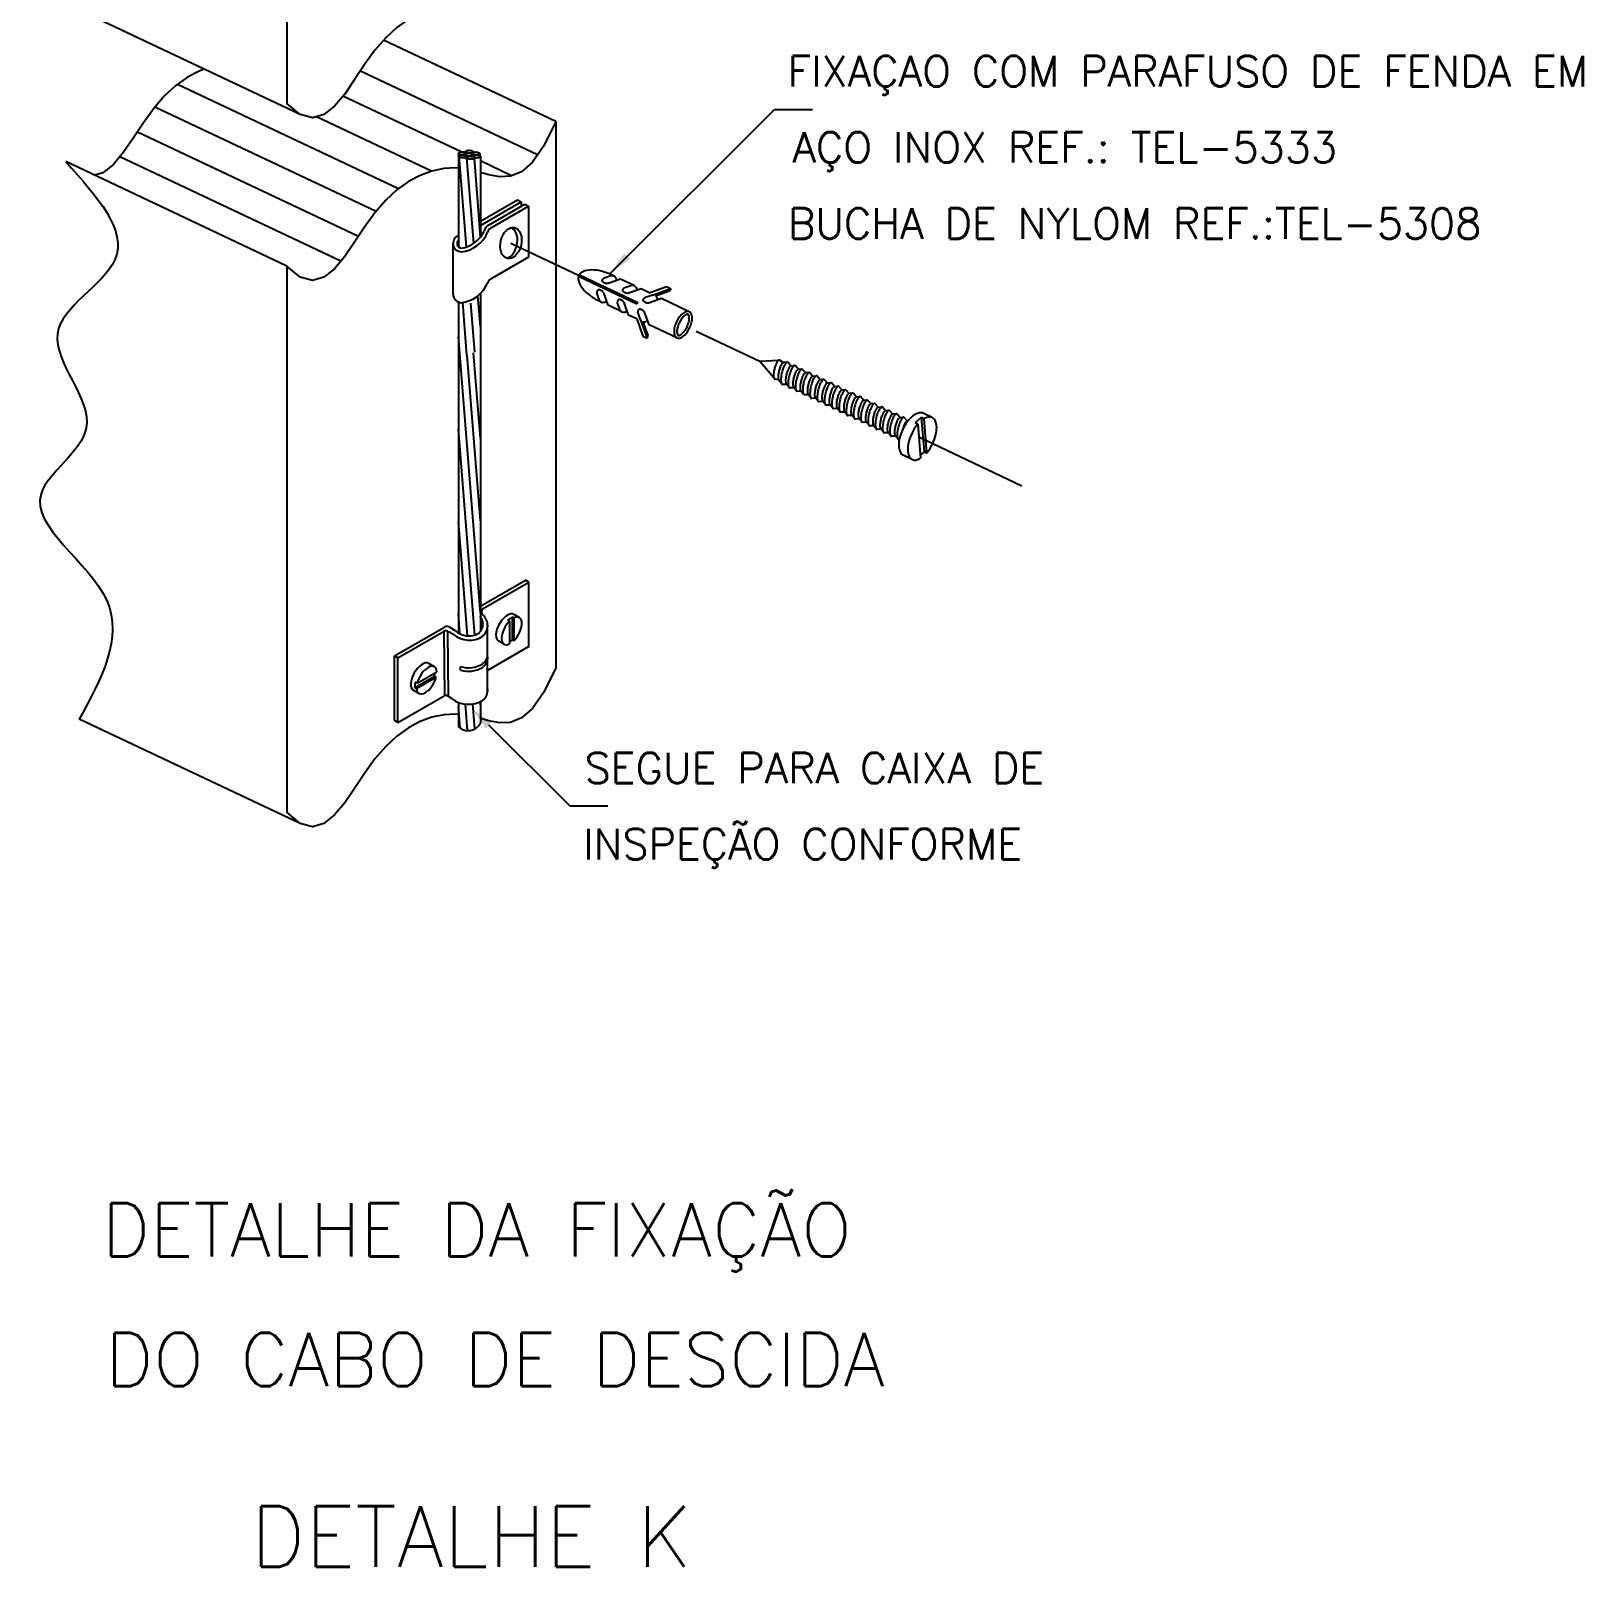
# Model space of a CAD drawing. Header units: millimetres. Extents: x 4236 to 4463, y 1839 to 1973.
# Drawn here: x 4385.27 to 4390.87, y 1865.52 to 1871.07 of the extents above; entities that cross this region are included whole.
import ezdxf
from ezdxf.enums import TextEntityAlignment as Align

# ---------------------------------------------------------------- set-up
doc = ezdxf.new("R2010")
doc.units = ezdxf.units.MM
doc.linetypes.add('DASHDOT', pattern=[1, 0.5, -0.25, 0, -0.25])
for name, color, linetype in [('C01', 1, 'Continuous'), ('C02', 42, 'Continuous'), ('C03', 7, 'Continuous'), ('C04', 5, 'Continuous'), ('C05', 4, 'Continuous')]:
    doc.layers.add(name, color=color, linetype=linetype)
doc.styles.add('100CL', font='romans.shx', dxfattribs={"height": 25})
doc.styles.add('140CL', font='romans.shx', dxfattribs={"height": 100})
doc.styles.add('80CL', font='romans.shx', dxfattribs={"height": 2})

msp = doc.modelspace()

# ---------------------------------------------------------------- linework, layer by layer
at = {"layer": 'C01'}
for p, q in [((4387.0975, 1870.6196), (4386.4575, 1870.9218)), ((4386.5952, 1870.4966), (4385.7971, 1870.8734)), ((4386.8214, 1870.6299), (4386.3946, 1870.8314)), ((4386.5143, 1870.4148), (4385.7161, 1870.7916)), ((4386.7146, 1870.5603), (4386.2989, 1870.7566)), ((4386.4509, 1870.3247), (4385.6527, 1870.7015)), ((4386.3868, 1870.2349), (4385.5887, 1870.6117)), ((4386.8406, 1870.2868), (4386.8145, 1870.6144)), ((4386.8352, 1870.6205), (4386.8352, 1870.6176)), ((4386.8379, 1870.6309), (4386.8379, 1870.6279)), ((4386.8379, 1870.6244), (4386.8379, 1870.6237)), ((4386.8379, 1870.6174), (4386.8379, 1870.6167)), ((4386.842, 1870.6129), (4386.842, 1870.6092)), ((4386.8668, 1870.2995), (4386.8422, 1870.6083)), ((4386.8607, 1870.6245), (4386.8607, 1870.6225)), ((4386.8627, 1870.6195), (4386.8627, 1870.6131)), ((4386.8917, 1870.3228), (4386.8691, 1870.6067)), ((4386.8883, 1870.6235), (4386.8883, 1870.6164)), ((4387.0035, 1870.544), (4386.8908, 1870.5972)), ((4386.8917, 1870.3797), (4387.0253, 1870.4569)), ((4386.8917, 1870.3645), (4387.0385, 1870.4492)), ((4386.9223, 1870.367), (4387.0517, 1870.4416)), ((4386.9275, 1870.3547), (4387.0649, 1870.434)), ((4387.0253, 1870.4569), (4387.0385, 1870.4492)), ((4387.0385, 1870.4492), (4387.0385, 1870.434)), ((4387.0517, 1870.4416), (4387.0649, 1870.434)), ((4386.8422, 1869.896), (4386.8271, 1870.086)), ((4386.8709, 1869.9064), (4386.8568, 1870.0837)), ((4386.8907, 1869.9996), (4386.8819, 1870.1106)), ((4386.8907, 1868.9649), (4386.8112, 1869.9618)), ((4386.8907, 1869.5969), (4386.8662, 1869.9046)), ((4386.8907, 1869.2979), (4386.843, 1869.8963)), ((4386.8705, 1868.8853), (4386.8112, 1869.6286)), ((4386.8441, 1868.8826), (4386.8112, 1869.2953)), ((4386.8169, 1868.8899), (4386.8112, 1868.9621)), ((4386.7627, 1868.6666), (4386.7597, 1868.8996)), ((4386.7752, 1868.6641), (4386.7738, 1868.8977)), ((4387.0056, 1868.9504), (4386.9902, 1868.9392)), ((4386.9961, 1868.9358), (4386.9902, 1868.9392)), ((4386.9961, 1868.9358), (4386.9961, 1868.8538)), ((4387.0115, 1868.947), (4387.0056, 1868.9504)), ((4387.0056, 1868.9504), (4387.0056, 1868.8684)), ((4387.0115, 1868.947), (4387.0115, 1868.865)), ((4387.0056, 1868.8684), (4386.9961, 1868.8616)), ((4387.0115, 1868.865), (4387.0056, 1868.8684)), ((4386.6542, 1868.6961), (4386.7256, 1868.7374)), ((4386.6601, 1868.6927), (4386.7316, 1868.7339)), ((4386.6622, 1868.7117), (4386.7336, 1868.753)), ((4386.7256, 1868.7374), (4386.7269, 1868.7491)), ((4386.7316, 1868.7339), (4386.7256, 1868.7374)), ((4386.8196, 1868.7586), (4386.8194, 1868.7715)), ((4386.6542, 1868.6961), (4386.6562, 1868.7152)), ((4386.6601, 1868.6927), (4386.6542, 1868.6961)), ((4386.6622, 1868.7117), (4386.6562, 1868.7152)), ((4386.8175, 1868.5498), (4386.8112, 1868.6288)), ((4386.8448, 1868.5403), (4386.8372, 1868.6362)), ((4386.8709, 1868.5467), (4386.8637, 1868.6368)), ((4386.8907, 1868.6318), (4386.8897, 1868.6445))]:
    msp.add_line(p, q, dxfattribs=at)
at = {"layer": 'C01', "linetype": 'DASHDOT'}
for p, q in [((4387.0012, 1870.3009), (4387.2468, 1870.1841)), ((4387.6703, 1869.9829), (4387.9016, 1869.8729)), ((4388.4736, 1869.6011), (4388.8449, 1869.4246))]:
    msp.add_line(p, q, dxfattribs=at)
at = {"layer": 'C01'}
for points in [[(4386.8379, 1870.6309, -0.207457), (4386.8387, 1870.6326, -0.095933), (4386.8421, 1870.6345, -0.052726), (4386.8463, 1870.6354, -0.039847), (4386.852, 1870.6356, -0.039847), (4386.8576, 1870.6349, -0.052726), (4386.8616, 1870.6336, -0.095933), (4386.8649, 1870.6314, -0.207457), (4386.8655, 1870.6296, -0.130458), (4386.8652, 1870.6285, -0.095933)], [(4386.861, 1870.6259, -0.049151), (4386.8571, 1870.6251, -0.039847), (4386.8515, 1870.6249, -0.039847), (4386.8459, 1870.6256, -0.052726), (4386.8418, 1870.6269, -0.095933), (4386.8386, 1870.6292, -0.207457), (4386.8379, 1870.6309, -0.207457)], [(4386.8607, 1870.6248, -0.207457), (4386.8615, 1870.6265, -0.095933), (4386.8649, 1870.6284, -0.052726), (4386.8691, 1870.6293, -0.039847), (4386.8747, 1870.6295, -0.039847), (4386.8803, 1870.6288, -0.052726), (4386.8844, 1870.6275, -0.095933), (4386.8876, 1870.6253, -0.207457), (4386.8883, 1870.6235, -0.207457), (4386.8874, 1870.6218, -0.095933), (4386.884, 1870.6199, -0.052726), (4386.8799, 1870.619, -0.001764), (4386.8796, 1870.619, -0.039847)], [(4386.8718, 1870.619, -0.023019), (4386.8686, 1870.6195, -0.052726), (4386.8645, 1870.6208, -0.095933), (4386.8613, 1870.623, -0.207457), (4386.8607, 1870.6248, -0.207457)], [(4386.8632, 1870.6144, -0.207457), (4386.864, 1870.6161, -0.095933), (4386.8674, 1870.618, -0.052726), (4386.8716, 1870.619, -0.039847), (4386.8772, 1870.6192, -0.039847), (4386.8829, 1870.6184, -0.052726), (4386.8869, 1870.6171, -0.095933), (4386.8901, 1870.6149, -0.207457), (4386.8908, 1870.6132, -0.207457), (4386.89, 1870.6115, -0.095933), (4386.8866, 1870.6096, -0.052726), (4386.8824, 1870.6086, -0.039847), (4386.8767, 1870.6085, -0.039847), (4386.8711, 1870.6092, -0.027092), (4386.869, 1870.6097, -0.095933)], [(4386.8638, 1870.6128, -0.1939), (4386.8632, 1870.6144, -0.207457)], [(4387.9705, 1869.8782, 0.24548), (4387.9671, 1869.8774, 0.082009), (4387.961, 1869.8698, 0.04047), (4387.9564, 1869.86, 0.029714), (4387.9522, 1869.846, 0.029714), (4387.9497, 1869.8316, 0.04047), (4387.9493, 1869.8208, 0.082009), (4387.9513, 1869.8112, 0.24548), (4387.9539, 1869.809, 0.24548)], [(4387.9859, 1869.8696, 0.24548), (4387.9827, 1869.8688, 0.082009), (4387.9768, 1869.8615, 0.04047), (4387.9725, 1869.8522, 0.029714), (4387.9684, 1869.8387, 0.029714), (4387.966, 1869.8249, 0.04047), (4387.9656, 1869.8146, 0.082009), (4387.9676, 1869.8055, 0.24548), (4387.9701, 1869.8033, 0.24548)], [(4388.0005, 1869.8709, 0.24548), (4387.9966, 1869.8699, 0.082009), (4387.9894, 1869.861, 0.04047), (4387.9841, 1869.8496, 0.029714), (4387.9791, 1869.8332, 0.029714), (4387.9761, 1869.8163, 0.04047), (4387.9757, 1869.8038, 0.082009), (4387.9781, 1869.7926, 0.24548), (4387.9811, 1869.7899, 0.24548)], [(4388.0128, 1869.8568, 0.24548), (4388.0096, 1869.856, 0.082009), (4388.0037, 1869.8487, 0.04047), (4387.9994, 1869.8394, 0.029714), (4387.9953, 1869.826, 0.029714), (4387.9929, 1869.8121, 0.04047), (4387.9925, 1869.8018, 0.082009), (4387.9945, 1869.7927, 0.24548), (4387.997, 1869.7905, 0.24548)], [(4388.0267, 1869.8585, 0.24548), (4388.0228, 1869.8575, 0.082009), (4388.0156, 1869.8486, 0.04047), (4388.0103, 1869.8371, 0.029714), (4388.0053, 1869.8207, 0.029714), (4388.0024, 1869.8039, 0.04047), (4388.0019, 1869.7913, 0.082009), (4388.0043, 1869.7801, 0.24548), (4388.0073, 1869.7775, 0.24548)], [(4388.039, 1869.8444, 0.24548), (4388.0358, 1869.8436, 0.082009), (4388.03, 1869.8363, 0.04047), (4388.0256, 1869.8269, 0.029714), (4388.0216, 1869.8135, 0.029714), (4388.0191, 1869.7997, 0.04047), (4388.0188, 1869.7894, 0.082009), (4388.0207, 1869.7802, 0.24548), (4388.0232, 1869.7781, 0.24548)], [(4388.0529, 1869.846, 0.24548), (4388.049, 1869.845, 0.082009), (4388.0418, 1869.8361, 0.04047), (4388.0365, 1869.8247, 0.029714), (4388.0316, 1869.8083, 0.029714), (4388.0286, 1869.7914, 0.04047), (4388.0281, 1869.7788, 0.082009), (4388.0305, 1869.7676, 0.24548), (4388.0336, 1869.765, 0.24548)], [(4388.0653, 1869.8319, 0.24548), (4388.0621, 1869.8311, 0.082009), (4388.0562, 1869.8238, 0.04047), (4388.0518, 1869.8145, 0.029714), (4388.0478, 1869.801, 0.029714), (4388.0453, 1869.7872, 0.04047), (4388.045, 1869.7769, 0.082009), (4388.0469, 1869.7678, 0.24548), (4388.0494, 1869.7656, 0.24548)], [(4388.0791, 1869.8335, 0.24548), (4388.0752, 1869.8326, 0.082009), (4388.068, 1869.8236, 0.04047), (4388.0627, 1869.8122, 0.029714), (4388.0578, 1869.7958, 0.029714), (4388.0548, 1869.779, 0.04047), (4388.0543, 1869.7664, 0.082009), (4388.0567, 1869.7552, 0.24548), (4388.0598, 1869.7525, 0.24548)], [(4388.0915, 1869.8195, 0.24548), (4388.0883, 1869.8186, 0.082009), (4388.0824, 1869.8114, 0.04047), (4388.0781, 1869.802, 0.029714), (4388.074, 1869.7886, 0.029714), (4388.0715, 1869.7748, 0.04047), (4388.0712, 1869.7645, 0.082009), (4388.0731, 1869.7553, 0.24548), (4388.0756, 1869.7531, 0.24548)], [(4388.1053, 1869.8211, 0.24548), (4388.1014, 1869.8201, 0.082009), (4388.0942, 1869.8112, 0.04047), (4388.0889, 1869.7998, 0.029714), (4388.084, 1869.7834, 0.029714), (4388.081, 1869.7665, 0.04047), (4388.0806, 1869.7539, 0.082009), (4388.0829, 1869.7427, 0.24548), (4388.086, 1869.7401, 0.24548)], [(4388.1177, 1869.807, 0.24548), (4388.1145, 1869.8062, 0.082009), (4388.1086, 1869.7989, 0.04047), (4388.1043, 1869.7895, 0.029714), (4388.1002, 1869.7761, 0.029714), (4388.0978, 1869.7623, 0.04047), (4388.0974, 1869.752, 0.082009), (4388.0994, 1869.7428, 0.24548), (4388.1018, 1869.7407, 0.24548)], [(4388.1315, 1869.8086, 0.24548), (4388.1276, 1869.8076, 0.082009), (4388.1205, 1869.7987, 0.04047), (4388.1152, 1869.7873, 0.029714), (4388.1102, 1869.7709, 0.029714), (4388.1072, 1869.754, 0.04047), (4388.1068, 1869.7415, 0.082009), (4388.1092, 1869.7303, 0.24548), (4388.1122, 1869.7276, 0.24548)], [(4388.1439, 1869.7945, 0.24548), (4388.1407, 1869.7937, 0.082009), (4388.1348, 1869.7864, 0.04047), (4388.1305, 1869.7771, 0.029714), (4388.1264, 1869.7637, 0.029714), (4388.124, 1869.7498, 0.04047), (4388.1236, 1869.7395, 0.082009), (4388.1256, 1869.7304, 0.24548), (4388.1281, 1869.7282, 0.24548)], [(4388.1578, 1869.7962, 0.24548), (4388.1538, 1869.7952, 0.082009), (4388.1467, 1869.7863, 0.04047), (4388.1414, 1869.7748, 0.029714), (4388.1364, 1869.7585, 0.029714), (4388.1334, 1869.7416, 0.04047), (4388.133, 1869.729, 0.082009), (4388.1354, 1869.7178, 0.24548), (4388.1384, 1869.7152, 0.24548)], [(4388.1701, 1869.7821, 0.24548), (4388.1669, 1869.7813, 0.082009), (4388.161, 1869.774, 0.04047), (4388.1567, 1869.7646, 0.029714), (4388.1526, 1869.7512, 0.029714), (4388.1502, 1869.7374, 0.04047), (4388.1498, 1869.7271, 0.082009), (4388.1518, 1869.7179, 0.24548), (4388.1543, 1869.7158, 0.24548)], [(4388.184, 1869.7837, 0.24548), (4388.1801, 1869.7827, 0.082009), (4388.1729, 1869.7738, 0.04047), (4388.1676, 1869.7624, 0.029714), (4388.1626, 1869.746, 0.029714), (4388.1596, 1869.7291, 0.04047), (4388.1592, 1869.7165, 0.082009), (4388.1616, 1869.7054, 0.24548), (4388.1646, 1869.7027, 0.24548)], [(4388.1963, 1869.7696, 0.24548), (4388.1931, 1869.7688, 0.082009), (4388.1873, 1869.7615, 0.04047), (4388.1829, 1869.7522, 0.029714), (4388.1789, 1869.7387, 0.029714), (4388.1764, 1869.7249, 0.04047), (4388.1761, 1869.7146, 0.082009), (4388.178, 1869.7055, 0.24548), (4388.1805, 1869.7033, 0.24548)], [(4388.2102, 1869.7712, 0.24548), (4388.2063, 1869.7703, 0.082009), (4388.1991, 1869.7613, 0.04047), (4388.1938, 1869.7499, 0.029714), (4388.1888, 1869.7335, 0.029714), (4388.1859, 1869.7167, 0.04047), (4388.1854, 1869.7041, 0.082009), (4388.1878, 1869.6929, 0.24548), (4388.1908, 1869.6903, 0.24548)], [(4388.2225, 1869.7572, 0.24548), (4388.2193, 1869.7564, 0.082009), (4388.2135, 1869.7491, 0.04047), (4388.2091, 1869.7397, 0.029714), (4388.2051, 1869.7263, 0.029714), (4388.2026, 1869.7125, 0.04047), (4388.2023, 1869.7022, 0.082009), (4388.2042, 1869.693, 0.24548), (4388.2067, 1869.6908, 0.24548)], [(4388.2364, 1869.7588, 0.24548), (4388.2325, 1869.7578, 0.082009), (4388.2253, 1869.7489, 0.04047), (4388.22, 1869.7375, 0.029714), (4388.2151, 1869.7211, 0.029714), (4388.2121, 1869.7042, 0.04047), (4388.2116, 1869.6916, 0.082009), (4388.214, 1869.6804, 0.24548), (4388.2171, 1869.6778, 0.24548)], [(4388.2488, 1869.7447, 0.24548), (4388.2456, 1869.7439, 0.082009), (4388.2397, 1869.7366, 0.04047), (4388.2353, 1869.7272, 0.029714), (4388.2313, 1869.7138, 0.029714), (4388.2288, 1869.7, 0.04047), (4388.2285, 1869.6897, 0.082009), (4388.2304, 1869.6805, 0.24548), (4388.2329, 1869.6784, 0.24548)], [(4388.2626, 1869.7463, 0.24548), (4388.2587, 1869.7453, 0.082009), (4388.2515, 1869.7364, 0.04047), (4388.2462, 1869.725, 0.029714), (4388.2413, 1869.7086, 0.029714), (4388.2383, 1869.6917, 0.04047), (4388.2379, 1869.6792, 0.082009), (4388.2402, 1869.668, 0.24548), (4388.2433, 1869.6653, 0.24548)], [(4388.275, 1869.7322, 0.24548), (4388.2718, 1869.7314, 0.082009), (4388.2659, 1869.7241, 0.04047), (4388.2616, 1869.7148, 0.029714), (4388.2575, 1869.7014, 0.029714), (4388.2551, 1869.6875, 0.04047), (4388.2547, 1869.6772, 0.082009), (4388.2566, 1869.6681, 0.24548), (4388.2591, 1869.6659, 0.24548)], [(4388.2888, 1869.7339, 0.24548), (4388.2849, 1869.7329, 0.082009), (4388.2777, 1869.724, 0.04047), (4388.2724, 1869.7126, 0.029714), (4388.2675, 1869.6962, 0.029714), (4388.2645, 1869.6793, 0.04047), (4388.2641, 1869.6667, 0.082009), (4388.2665, 1869.6555, 0.24548), (4388.2695, 1869.6529, 0.24548)], [(4388.3012, 1869.7198, 0.24548), (4388.298, 1869.719, 0.082009), (4388.2921, 1869.7117, 0.04047), (4388.2878, 1869.7023, 0.029714), (4388.2837, 1869.6889, 0.029714), (4388.2813, 1869.6751, 0.04047), (4388.2809, 1869.6648, 0.082009), (4388.2829, 1869.6556, 0.24548), (4388.2854, 1869.6535, 0.24548)], [(4388.315, 1869.7214, 0.24548), (4388.3111, 1869.7204, 0.082009), (4388.304, 1869.7115, 0.04047), (4388.2987, 1869.7001, 0.029714), (4388.2937, 1869.6837, 0.029714), (4388.2907, 1869.6668, 0.04047), (4388.2903, 1869.6542, 0.082009), (4388.2927, 1869.6431, 0.24548), (4388.2957, 1869.6404, 0.24548)], [(4388.3274, 1869.7073, 0.24548), (4388.3242, 1869.7065, 0.082009), (4388.3183, 1869.6992, 0.04047), (4388.314, 1869.6899, 0.029714), (4388.3099, 1869.6764, 0.029714), (4388.3075, 1869.6626, 0.04047), (4388.3071, 1869.6523, 0.082009), (4388.3091, 1869.6432, 0.24548), (4388.3116, 1869.641, 0.24548)], [(4388.3413, 1869.7089, 0.24548), (4388.3374, 1869.708, 0.082009), (4388.3302, 1869.6991, 0.04047), (4388.3249, 1869.6876, 0.029714), (4388.3199, 1869.6712, 0.029714), (4388.3169, 1869.6544, 0.04047), (4388.3165, 1869.6418, 0.082009), (4388.3189, 1869.6306, 0.24548), (4388.3219, 1869.628, 0.24548)], [(4388.3536, 1869.6949, 0.24548), (4388.3504, 1869.6941, 0.082009), (4388.3445, 1869.6868, 0.04047), (4388.3402, 1869.6774, 0.029714), (4388.3361, 1869.664, 0.029714), (4388.3337, 1869.6502, 0.04047), (4388.3333, 1869.6399, 0.082009), (4388.3353, 1869.6307, 0.24548), (4388.3378, 1869.6285, 0.24548)], [(4388.3675, 1869.6965, 0.24548), (4388.3636, 1869.6955, 0.082009), (4388.3564, 1869.6866, 0.04047), (4388.3511, 1869.6752, 0.029714), (4388.3461, 1869.6588, 0.029714), (4388.3432, 1869.6419, 0.04047), (4388.3427, 1869.6293, 0.082009), (4388.3451, 1869.6181, 0.24548), (4388.3481, 1869.6155, 0.24548)], [(4388.3798, 1869.6824, 0.24548), (4388.3766, 1869.6816, 0.082009), (4388.3708, 1869.6743, 0.04047), (4388.3664, 1869.665, 0.029714), (4388.3624, 1869.6515, 0.029714), (4388.3599, 1869.6377, 0.04047), (4388.3596, 1869.6274, 0.082009), (4388.3615, 1869.6182, 0.24548), (4388.364, 1869.6161, 0.24548)], [(4388.3937, 1869.684, 0.24548), (4388.3898, 1869.683, 0.082009), (4388.3826, 1869.6741, 0.04047), (4388.3773, 1869.6627, 0.029714), (4388.3723, 1869.6463, 0.029714), (4388.3694, 1869.6295, 0.04047), (4388.3689, 1869.6169, 0.082009), (4388.3713, 1869.6057, 0.24548), (4388.3744, 1869.603, 0.24548)], [(4388.4061, 1869.6699, 0.24548), (4388.4029, 1869.6691, 0.082009), (4388.397, 1869.6618, 0.04047), (4388.3926, 1869.6525, 0.029714), (4388.3886, 1869.6391, 0.029714), (4388.3861, 1869.6253, 0.04047), (4388.3858, 1869.6149, 0.082009), (4388.3877, 1869.6058, 0.24548), (4388.3902, 1869.6036, 0.24548)], [(4388.4199, 1869.6716, 0.24548), (4388.416, 1869.6706, 0.082009), (4388.4088, 1869.6617, 0.04047), (4388.4035, 1869.6503, 0.029714), (4388.3986, 1869.6339, 0.029714), (4388.3956, 1869.617, 0.04047), (4388.3951, 1869.6044, 0.082009), (4388.3975, 1869.5932, 0.24548), (4388.4006, 1869.5906, 0.24548)], [(4388.4323, 1869.6575, 0.24548), (4388.4291, 1869.6567, 0.082009), (4388.4232, 1869.6494, 0.04047), (4388.4189, 1869.64, 0.029714), (4388.4148, 1869.6266, 0.000336), (4388.4148, 1869.6265, 0.04047)]]:
    msp.add_lwpolyline(points, format="xyb", dxfattribs=at)
for points in [[(4386.8112, 1870.6237, -0.207457), (4386.8118, 1870.6254, -0.095933), (4386.8148, 1870.6278, -0.052726), (4386.8188, 1870.6294, -0.039847), (4386.8244, 1870.6304, -0.039847), (4386.8301, 1870.6305, -0.052726), (4386.8343, 1870.6298, -0.095933), (4386.8378, 1870.6281, -0.207457), (4386.8387, 1870.6264, -0.207457), (4386.8381, 1870.6246, -0.095933), (4386.835, 1870.6222, -0.052726), (4386.831, 1870.6207, -0.039847), (4386.8255, 1870.6197, -0.039847), (4386.8198, 1870.6196, -0.052726), (4386.8156, 1870.6203, -0.095933), (4386.8121, 1870.622, -0.207457)], [(4386.8144, 1870.6139, -0.207457), (4386.8152, 1870.6156, -0.095933), (4386.8186, 1870.6175, -0.052726), (4386.8228, 1870.6184, -0.039847), (4386.8284, 1870.6186, -0.039847), (4386.834, 1870.6179, -0.052726), (4386.8381, 1870.6166, -0.095933), (4386.8413, 1870.6144, -0.207457), (4386.842, 1870.6126, -0.207457), (4386.8412, 1870.6109, -0.095933), (4386.8378, 1870.609, -0.052726), (4386.8336, 1870.6081, -0.039847), (4386.8279, 1870.6079, -0.039847), (4386.8223, 1870.6086, -0.052726), (4386.8183, 1870.6099, -0.095933), (4386.815, 1870.6121, -0.207457)], [(4386.8351, 1870.6208, -0.207457), (4386.836, 1870.6224, -0.095933), (4386.8394, 1870.6244, -0.052726), (4386.8435, 1870.6253, -0.039847), (4386.8492, 1870.6255, -0.039847), (4386.8548, 1870.6248, -0.052726), (4386.8589, 1870.6235, -0.095933), (4386.8621, 1870.6212, -0.207457), (4386.8627, 1870.6195, -0.207457), (4386.8619, 1870.6178, -0.095933), (4386.8585, 1870.6159, -0.052726), (4386.8544, 1870.615, -0.039847), (4386.8487, 1870.6148, -0.039847), (4386.8431, 1870.6155, -0.052726), (4386.839, 1870.6168, -0.095933), (4386.8358, 1870.619, -0.207457)], [(4386.842, 1870.6093, -0.207457), (4386.8428, 1870.611, -0.095933), (4386.8462, 1870.6129, -0.052726), (4386.8504, 1870.6139, -0.039847), (4386.856, 1870.6141, -0.039847), (4386.8616, 1870.6133, -0.052726), (4386.8657, 1870.612, -0.095933), (4386.8689, 1870.6098, -0.207457), (4386.8696, 1870.6081, -0.207457), (4386.8688, 1870.6064, -0.095933), (4386.8654, 1870.6045, -0.052726), (4386.8612, 1870.6035, -0.039847), (4386.8555, 1870.6034, -0.039847), (4386.8499, 1870.6041, -0.052726), (4386.8459, 1870.6054, -0.095933), (4386.8426, 1870.6076, -0.207457)]]:
    msp.add_lwpolyline(points, format="xyb", close=True, dxfattribs=at)
for centre, radius, start, end in [((4386.9423, 1870.3324), 0.0399, 119.9976, 164.3596), ((4386.9423, 1870.3331), 0.0262, 124.377, 164.3596), ((4386.823, 1870.2995), 0.0305, 110.0843, 267.4896), ((4386.823, 1870.2995), 0.0168, 128.6374, 290.8725), ((4386.81, 1870.3842), 0.1157, 275.7495, 337.6191), ((4386.809, 1870.386), 0.1041, 277.3115, 335.6913), ((4386.8703, 1868.8062), 0.0469, 305.9941, 4.2968), ((4386.8729, 1868.8168), 0.0441, 305.9941, 4.2968), ((4386.8479, 1868.868), 0.1006, 253.5658, 300.9363), ((4386.8478, 1868.8525), 0.098, 253.248, 300.7267)]:
    msp.add_arc(centre, radius, start, end, dxfattribs=at)
at = {"layer": 'C02', "color": 2}
for p, q in [((4386.1922, 1872.7771), (4386.1922, 1870.8051)), ((4386.1922, 1870.2179), (4386.1922, 1868.2459))]:
    msp.add_line(p, q, dxfattribs=at)
at = {"layer": 'C02'}
for p, q in [((4386.2408, 1870.7643), (4385.4427, 1871.1411)), ((4387.1628, 1870.7395), (4386.5411, 1871.033)), ((4387.3588, 1870.191), (4387.952, 1870.7833)), ((4387.952, 1870.7833), (4388.0895, 1870.7833)), ((4387.1628, 1870.7395), (4387.1628, 1870.2437)), ((4386.1922, 1870.2179), (4385.3941, 1870.5947)), ((4386.8112, 1870.6237), (4386.8112, 1870.2876)), ((4386.8908, 1870.6136), (4386.8908, 1870.335)), ((4387.0649, 1870.434), (4387.0648, 1870.2502)), ((4386.7925, 1870.1157), (4386.7925, 1870.2995)), ((4387.0648, 1870.2502), (4386.9275, 1870.1709)), ((4387.1628, 1870.2437), (4387.1628, 1868.7674)), ((4387.248, 1870.1866), (4387.4586, 1870.0866)), ((4387.2455, 1870.1814), (4387.4561, 1870.0813)), ((4387.3639, 1870.1832), (4387.3354, 1870.1731)), ((4387.3969, 1870.1706), (4387.3518, 1870.1546)), ((4387.4462, 1870.1472), (4387.3969, 1870.1706)), ((4387.4378, 1870.1481), (4387.4092, 1870.1379)), ((4387.4708, 1870.1355), (4387.4256, 1870.1195)), ((4387.5005, 1870.1214), (4387.4708, 1870.1355)), ((4387.5005, 1870.1214), (4387.5626, 1870.1435)), ((4387.5117, 1870.113), (4387.5775, 1870.1364)), ((4387.5225, 1870.1107), (4387.5724, 1870.1284)), ((4387.5626, 1870.1435), (4387.5775, 1870.1364)), ((4386.8112, 1870.0911), (4386.8112, 1869.8849)), ((4386.8908, 1870.1184), (4386.8907, 1869.9135)), ((4387.3214, 1870.0936), (4387.3112, 1870.1222)), ((4387.352, 1870.076), (4387.3359, 1870.1212)), ((4387.4012, 1870.0526), (4387.352, 1870.076)), ((4387.3952, 1870.0585), (4387.3851, 1870.0871)), ((4387.4258, 1870.0409), (4387.4098, 1870.0861)), ((4387.4586, 1870.0866), (4387.4561, 1870.0813)), ((4387.5117, 1870.113), (4387.4831, 1870.1028)), ((4387.5452, 1870.1002), (4387.5013, 1870.0846)), ((4387.645, 1870.0527), (4387.5452, 1870.1002)), ((4387.4556, 1870.0268), (4387.4258, 1870.0409)), ((4387.4556, 1870.0268), (4387.4776, 1869.9647)), ((4387.4691, 1870.0234), (4387.459, 1870.052)), ((4387.4691, 1870.0234), (4387.4925, 1869.9576)), ((4387.4777, 1870.0165), (4387.4955, 1869.9666)), ((4387.5002, 1870.0056), (4387.4846, 1870.0494)), ((4387.4776, 1869.9647), (4387.4925, 1869.9576)), ((4387.6001, 1869.9581), (4387.5002, 1870.0056)), ((4386.8907, 1869.9135), (4386.8907, 1868.8985)), ((4386.8112, 1869.8849), (4386.8112, 1868.8931)), ((4387.9669, 1869.8772), (4387.9014, 1869.8729)), ((4387.9014, 1869.8729), (4387.95, 1869.8153)), ((4387.9837, 1869.8694), (4387.9705, 1869.8782)), ((4387.9977, 1869.8707), (4387.9859, 1869.8696)), ((4388.0128, 1869.8568), (4388.0005, 1869.8709)), ((4388.0234, 1869.8579), (4388.0128, 1869.8568)), ((4388.039, 1869.8444), (4388.0267, 1869.8585)), ((4387.967, 1869.807), (4387.9539, 1869.809)), ((4387.9701, 1869.8033), (4387.9774, 1869.7944)), ((4388.0496, 1869.8455), (4388.039, 1869.8444)), ((4388.0653, 1869.8319), (4388.0529, 1869.846)), ((4388.0759, 1869.833), (4388.0653, 1869.8319)), ((4388.0915, 1869.8195), (4388.0791, 1869.8335)), ((4388.1021, 1869.8205), (4388.0915, 1869.8195)), ((4388.1177, 1869.807), (4388.1053, 1869.8211)), ((4388.1283, 1869.8081), (4388.1177, 1869.807)), ((4388.1439, 1869.7945), (4388.1315, 1869.8086)), ((4388.1545, 1869.7956), (4388.1439, 1869.7945)), ((4388.1701, 1869.7821), (4388.1578, 1869.7962)), ((4387.997, 1869.7905), (4387.9811, 1869.7899)), ((4388.0041, 1869.7806), (4387.997, 1869.7905)), ((4388.0232, 1869.7781), (4388.0073, 1869.7775)), ((4388.0304, 1869.7681), (4388.0232, 1869.7781)), ((4388.0494, 1869.7656), (4388.0336, 1869.765)), ((4388.0566, 1869.7557), (4388.0494, 1869.7656)), ((4388.0756, 1869.7531), (4388.0598, 1869.7525)), ((4388.0828, 1869.7432), (4388.0756, 1869.7531)), ((4388.1018, 1869.7407), (4388.086, 1869.7401)), ((4388.109, 1869.7308), (4388.1018, 1869.7407)), ((4388.1807, 1869.7832), (4388.1701, 1869.7821)), ((4388.1963, 1869.7696), (4388.184, 1869.7837)), ((4388.2069, 1869.7707), (4388.1963, 1869.7696)), ((4388.2225, 1869.7572), (4388.2102, 1869.7712)), ((4388.2332, 1869.7582), (4388.2225, 1869.7572)), ((4388.2488, 1869.7447), (4388.2364, 1869.7588)), ((4388.2594, 1869.7458), (4388.2488, 1869.7447)), ((4388.275, 1869.7322), (4388.2626, 1869.7463)), ((4388.1281, 1869.7282), (4388.1122, 1869.7276)), ((4388.1352, 1869.7183), (4388.1281, 1869.7282)), ((4388.1543, 1869.7158), (4388.1384, 1869.7152)), ((4388.1614, 1869.7058), (4388.1543, 1869.7158)), ((4388.1805, 1869.7033), (4388.1646, 1869.7027)), ((4388.1877, 1869.6934), (4388.1805, 1869.7033)), ((4388.2067, 1869.6908), (4388.1908, 1869.6903)), ((4388.2139, 1869.6809), (4388.2067, 1869.6908)), ((4388.2856, 1869.7333), (4388.275, 1869.7322)), ((4388.3012, 1869.7198), (4388.2888, 1869.7339)), ((4388.3118, 1869.7209), (4388.3012, 1869.7198)), ((4388.3274, 1869.7073), (4388.315, 1869.7214)), ((4388.338, 1869.7084), (4388.3274, 1869.7073)), ((4388.3536, 1869.6949), (4388.3413, 1869.7089)), ((4388.3642, 1869.6959), (4388.3536, 1869.6949)), ((4388.3798, 1869.6824), (4388.3675, 1869.6965)), ((4388.3904, 1869.6835), (4388.3798, 1869.6824)), ((4388.4061, 1869.6699), (4388.3937, 1869.684)), ((4388.5217, 1869.6707), (4388.4895, 1869.686)), ((4388.2329, 1869.6784), (4388.2171, 1869.6778)), ((4388.2401, 1869.6685), (4388.2329, 1869.6784)), ((4388.2591, 1869.6659), (4388.2433, 1869.6653)), ((4388.2663, 1869.656), (4388.2591, 1869.6659)), ((4388.2854, 1869.6535), (4388.2695, 1869.6529)), ((4388.2925, 1869.6435), (4388.2854, 1869.6535)), ((4388.3116, 1869.641), (4388.2957, 1869.6404)), ((4388.3187, 1869.6311), (4388.3116, 1869.641)), ((4388.3378, 1869.6285), (4388.3219, 1869.628)), ((4388.3449, 1869.6186), (4388.3378, 1869.6285)), ((4388.4167, 1869.671), (4388.4061, 1869.6699)), ((4388.4323, 1869.6575), (4388.4199, 1869.6716)), ((4388.4824, 1869.6706), (4388.4605, 1869.6518)), ((4388.4699, 1869.6474), (4388.4605, 1869.6518)), ((4388.4699, 1869.6474), (4388.4798, 1869.5238)), ((4388.4917, 1869.6661), (4388.4824, 1869.6706)), ((4388.4824, 1869.6706), (4388.4923, 1869.547)), ((4388.4917, 1869.6661), (4388.5016, 1869.5426)), ((4388.364, 1869.6161), (4388.3481, 1869.6155)), ((4388.3712, 1869.6062), (4388.364, 1869.6161)), ((4388.3902, 1869.6036), (4388.3744, 1869.603)), ((4388.3974, 1869.5937), (4388.3902, 1869.6036)), ((4388.4498, 1869.5193), (4388.4175, 1869.5346)), ((4388.4923, 1869.547), (4388.4788, 1869.5355)), ((4388.5016, 1869.5426), (4388.4923, 1869.547)), ((4386.8894, 1868.9887), (4387.0535, 1869.0835)), ((4386.9013, 1868.9813), (4387.0658, 1869.0763)), ((4387.0658, 1869.0763), (4387.0535, 1869.0835)), ((4387.0658, 1868.844), (4387.0658, 1869.0763)), ((4387.0315, 1868.9484), (4387.0111, 1868.9602)), ((4386.5803, 1868.8103), (4386.7609, 1868.9144)), ((4386.5928, 1868.8033), (4386.7597, 1868.8996)), ((4386.7942, 1868.8873), (4386.7758, 1868.8974)), ((4386.8011, 1868.9005), (4386.7798, 1868.9136)), ((4386.917, 1868.6821), (4386.917, 1868.9184)), ((4387.0658, 1868.844), (4386.917, 1868.7581)), ((4386.9761, 1868.8524), (4386.9556, 1868.8642)), ((4386.5803, 1868.5768), (4386.5803, 1868.8103)), ((4386.5929, 1868.8032), (4386.5805, 1868.8104)), ((4386.5928, 1868.5695), (4386.5928, 1868.8033)), ((4386.7248, 1868.7711), (4386.7042, 1868.783)), ((4386.669, 1868.6745), (4386.6484, 1868.6864)), ((4386.5928, 1868.5695), (4386.7597, 1868.6659)), ((4386.7884, 1868.6553), (4386.7721, 1868.6661)), ((4386.8112, 1868.6426), (4386.8112, 1868.5552)), ((4386.8907, 1868.645), (4386.8907, 1868.5676)), ((4386.2408, 1868.2051), (4385.4427, 1868.5819)), ((4386.5928, 1868.5695), (4386.5803, 1868.5768)), ((4387.2138, 1868.2685), (4386.9209, 1868.5596)), ((4387.2138, 1868.2685), (4387.3513, 1868.2685))]:
    msp.add_line(p, q, dxfattribs=at)
for points in [[(4386.8112, 1871.1581), (4386.8007, 1871.1591), (4386.7586, 1871.1569), (4386.716, 1871.148), (4386.6733, 1871.1323), (4386.631, 1871.1096), (4386.5894, 1871.0796), (4386.549, 1871.0422), (4386.5101, 1870.9972), (4386.473, 1870.9452), (4386.4369, 1870.8907), (4386.4009, 1870.8389), (4386.3642, 1870.7951), (4386.3259, 1870.7646), (4386.2851, 1870.7525), (4386.2408, 1870.7643), (4386.1922, 1870.8051)], [(4385.893, 1870.9285), (4385.8752, 1870.9219), (4385.8329, 1870.8992), (4385.7913, 1870.8693), (4385.7509, 1870.8319), (4385.712, 1870.7868), (4385.6749, 1870.7349), (4385.6388, 1870.6804), (4385.6028, 1870.6286), (4385.5661, 1870.5848), (4385.5278, 1870.5542), (4385.4983, 1870.5455)], [(4387.1628, 1870.7395), (4387.12, 1870.6517), (4387.0788, 1870.593), (4387.0388, 1870.5582), (4386.9995, 1870.5424), (4386.9606, 1870.5404), (4386.9216, 1870.5474), (4386.8908, 1870.5559)], [(4386.8112, 1870.5709), (4386.8007, 1870.572), (4386.7586, 1870.5697), (4386.716, 1870.5609), (4386.6733, 1870.5451), (4386.631, 1870.5224), (4386.5894, 1870.4925), (4386.549, 1870.4551), (4386.5101, 1870.41), (4386.473, 1870.3581), (4386.4369, 1870.3036), (4386.4009, 1870.2518), (4386.3642, 1870.208), (4386.3259, 1870.1774), (4386.2851, 1870.1654), (4386.2408, 1870.1771), (4386.1922, 1870.2179)], [(4387.3368, 1870.1197), (4387.3362, 1870.1207), (4387.3356, 1870.1217), (4387.335, 1870.1225), (4387.3345, 1870.1232), (4387.334, 1870.1239), (4387.3336, 1870.1244), (4387.3332, 1870.1249), (4387.3328, 1870.1254), (4387.3325, 1870.1257), (4387.3321, 1870.1261), (4387.3318, 1870.1264), (4387.3315, 1870.1267), (4387.3312, 1870.127), (4387.3309, 1870.1272), (4387.3306, 1870.1275), (4387.3302, 1870.1277), (4387.3299, 1870.128), (4387.3295, 1870.1282), (4387.3292, 1870.1284), (4387.3288, 1870.1287), (4387.3284, 1870.1289), (4387.3279, 1870.1291), (4387.3275, 1870.1294), (4387.3271, 1870.1296), (4387.3266, 1870.1298), (4387.3261, 1870.1299), (4387.3257, 1870.1301), (4387.3252, 1870.1303), (4387.3247, 1870.1304), (4387.3242, 1870.1306), (4387.3238, 1870.1307), (4387.3233, 1870.1309), (4387.3228, 1870.131), (4387.3224, 1870.1311), (4387.3219, 1870.1313), (4387.3215, 1870.1314), (4387.3211, 1870.1315), (4387.3206, 1870.1316), (4387.3202, 1870.1317), (4387.3198, 1870.1317), (4387.3194, 1870.1318), (4387.3189, 1870.1318), (4387.3185, 1870.1319), (4387.3181, 1870.1319), (4387.3178, 1870.1319), (4387.3174, 1870.1318), (4387.317, 1870.1318), (4387.3167, 1870.1317), (4387.3163, 1870.1316), (4387.316, 1870.1315), (4387.3157, 1870.1314), (4387.3155, 1870.1313), (4387.3152, 1870.1312), (4387.315, 1870.131), (4387.3147, 1870.1308), (4387.3145, 1870.1306), (4387.3143, 1870.1305), (4387.3141, 1870.1302), (4387.3139, 1870.13), (4387.3137, 1870.1298), (4387.3135, 1870.1295), (4387.3133, 1870.1292), (4387.3131, 1870.1289), (4387.3129, 1870.1285), (4387.3126, 1870.128), (4387.3124, 1870.1275), (4387.3121, 1870.127), (4387.3119, 1870.1263), (4387.3117, 1870.1255), (4387.3115, 1870.1246), (4387.3113, 1870.1235), (4387.3112, 1870.1222)], [(4387.3535, 1870.1548), (4387.3523, 1870.1546), (4387.3512, 1870.1545), (4387.3502, 1870.1544), (4387.3493, 1870.1543), (4387.3485, 1870.1543), (4387.3478, 1870.1543), (4387.3471, 1870.1543), (4387.3466, 1870.1543), (4387.346, 1870.1543), (4387.3456, 1870.1544), (4387.3451, 1870.1544), (4387.3447, 1870.1545), (4387.3443, 1870.1545), (4387.3439, 1870.1546), (4387.3435, 1870.1547), (4387.3431, 1870.1548), (4387.3427, 1870.1549), (4387.3423, 1870.1551), (4387.3419, 1870.1552), (4387.3414, 1870.1554), (4387.341, 1870.1555), (4387.3406, 1870.1557), (4387.3401, 1870.1559), (4387.3397, 1870.1561), (4387.3392, 1870.1563), (4387.3388, 1870.1566), (4387.3384, 1870.1568), (4387.3379, 1870.1571), (4387.3375, 1870.1574), (4387.3371, 1870.1577), (4387.3367, 1870.1579), (4387.3363, 1870.1582), (4387.3359, 1870.1585), (4387.3355, 1870.1587), (4387.3351, 1870.159), (4387.3347, 1870.1593), (4387.3344, 1870.1596), (4387.334, 1870.1598), (4387.3337, 1870.1601), (4387.3334, 1870.1604), (4387.3331, 1870.1607), (4387.3328, 1870.161), (4387.3325, 1870.1613), (4387.3323, 1870.1616), (4387.332, 1870.1619), (4387.3318, 1870.1622), (4387.3316, 1870.1625), (4387.3314, 1870.1628), (4387.3313, 1870.1631), (4387.3312, 1870.1634), (4387.3311, 1870.1637), (4387.331, 1870.164), (4387.331, 1870.1643), (4387.3309, 1870.1646), (4387.3309, 1870.1649), (4387.3309, 1870.1652), (4387.3309, 1870.1654), (4387.331, 1870.1657), (4387.331, 1870.166), (4387.3311, 1870.1663), (4387.3312, 1870.1666), (4387.3313, 1870.167), (4387.3314, 1870.1674), (4387.3316, 1870.1678), (4387.3318, 1870.1683), (4387.332, 1870.1688), (4387.3323, 1870.1693), (4387.3326, 1870.17), (4387.3331, 1870.1706), (4387.3337, 1870.1714), (4387.3344, 1870.1722), (4387.3354, 1870.1731)], [(4387.4274, 1870.1197), (4387.4262, 1870.1195), (4387.425, 1870.1194), (4387.424, 1870.1193), (4387.4232, 1870.1192), (4387.4224, 1870.1192), (4387.4217, 1870.1192), (4387.421, 1870.1192), (4387.4205, 1870.1192), (4387.4199, 1870.1192), (4387.4194, 1870.1193), (4387.419, 1870.1193), (4387.4186, 1870.1194), (4387.4182, 1870.1194), (4387.4178, 1870.1195), (4387.4174, 1870.1196), (4387.417, 1870.1197), (4387.4166, 1870.1198), (4387.4162, 1870.1199), (4387.4157, 1870.1201), (4387.4153, 1870.1202), (4387.4149, 1870.1204), (4387.4144, 1870.1206), (4387.414, 1870.1208), (4387.4136, 1870.121), (4387.4131, 1870.1212), (4387.4127, 1870.1215), (4387.4122, 1870.1217), (4387.4118, 1870.122), (4387.4114, 1870.1223), (4387.411, 1870.1225), (4387.4106, 1870.1228), (4387.4102, 1870.1231), (4387.4098, 1870.1234), (4387.4094, 1870.1236), (4387.409, 1870.1239), (4387.4086, 1870.1242), (4387.4083, 1870.1244), (4387.4079, 1870.1247), (4387.4076, 1870.125), (4387.4073, 1870.1253), (4387.407, 1870.1256), (4387.4067, 1870.1259), (4387.4064, 1870.1262), (4387.4061, 1870.1265), (4387.4059, 1870.1268), (4387.4057, 1870.1271), (4387.4055, 1870.1274), (4387.4053, 1870.1277), (4387.4052, 1870.128), (4387.4051, 1870.1283), (4387.405, 1870.1286), (4387.4049, 1870.1289), (4387.4048, 1870.1292), (4387.4048, 1870.1295), (4387.4048, 1870.1298), (4387.4048, 1870.13), (4387.4048, 1870.1303), (4387.4049, 1870.1306), (4387.4049, 1870.1309), (4387.405, 1870.1312), (4387.4051, 1870.1315), (4387.4052, 1870.1319), (4387.4053, 1870.1323), (4387.4055, 1870.1327), (4387.4056, 1870.1331), (4387.4058, 1870.1337), (4387.4061, 1870.1342), (4387.4065, 1870.1348), (4387.407, 1870.1355), (4387.4076, 1870.1363), (4387.4083, 1870.1371), (4387.4092, 1870.1379)], [(4387.5775, 1870.1364), (4387.5773, 1870.1338), (4387.5754, 1870.1308), (4387.5724, 1870.1284)], [(4387.4107, 1870.0845), (4387.41, 1870.0856), (4387.4094, 1870.0866), (4387.4089, 1870.0874), (4387.4084, 1870.0881), (4387.4079, 1870.0888), (4387.4075, 1870.0893), (4387.4071, 1870.0898), (4387.4067, 1870.0902), (4387.4063, 1870.0906), (4387.406, 1870.091), (4387.4057, 1870.0913), (4387.4054, 1870.0916), (4387.4051, 1870.0919), (4387.4047, 1870.0921), (4387.4044, 1870.0924), (4387.4041, 1870.0926), (4387.4038, 1870.0929), (4387.4034, 1870.0931), (4387.403, 1870.0933), (4387.4026, 1870.0936), (4387.4022, 1870.0938), (4387.4018, 1870.094), (4387.4014, 1870.0942), (4387.4009, 1870.0944), (4387.4005, 1870.0946), (4387.4, 1870.0948), (4387.3995, 1870.095), (4387.3991, 1870.0952), (4387.3986, 1870.0953), (4387.3981, 1870.0955), (4387.3976, 1870.0956), (4387.3972, 1870.0958), (4387.3967, 1870.0959), (4387.3962, 1870.096), (4387.3958, 1870.0962), (4387.3954, 1870.0963), (4387.3949, 1870.0964), (4387.3945, 1870.0965), (4387.3941, 1870.0966), (4387.3936, 1870.0966), (4387.3932, 1870.0967), (4387.3928, 1870.0967), (4387.3924, 1870.0968), (4387.392, 1870.0968), (4387.3916, 1870.0968), (4387.3913, 1870.0967), (4387.3909, 1870.0967), (4387.3905, 1870.0966), (4387.3902, 1870.0965), (4387.3899, 1870.0964), (4387.3896, 1870.0963), (4387.3893, 1870.0962), (4387.3891, 1870.096), (4387.3888, 1870.0959), (4387.3886, 1870.0957), (4387.3884, 1870.0955), (4387.3882, 1870.0953), (4387.388, 1870.0951), (4387.3878, 1870.0949), (4387.3876, 1870.0947), (4387.3874, 1870.0944), (4387.3872, 1870.0941), (4387.387, 1870.0937), (4387.3868, 1870.0934), (4387.3865, 1870.0929), (4387.3863, 1870.0924), (4387.386, 1870.0919), (4387.3858, 1870.0912), (4387.3855, 1870.0904), (4387.3853, 1870.0895), (4387.3852, 1870.0884), (4387.3851, 1870.0871)], [(4387.5013, 1870.0846), (4387.5, 1870.0844), (4387.4989, 1870.0843), (4387.4979, 1870.0842), (4387.497, 1870.0841), (4387.4962, 1870.0841), (4387.4955, 1870.0841), (4387.4949, 1870.0841), (4387.4943, 1870.0841), (4387.4938, 1870.0841), (4387.4933, 1870.0842), (4387.4929, 1870.0842), (4387.4924, 1870.0843), (4387.492, 1870.0843), (4387.4916, 1870.0844), (4387.4912, 1870.0845), (4387.4909, 1870.0846), (4387.4905, 1870.0847), (4387.49, 1870.0848), (4387.4896, 1870.085), (4387.4892, 1870.0851), (4387.4888, 1870.0853), (4387.4883, 1870.0855), (4387.4879, 1870.0857), (4387.4874, 1870.0859), (4387.487, 1870.0861), (4387.4866, 1870.0864), (4387.4861, 1870.0866), (4387.4857, 1870.0869), (4387.4853, 1870.0872), (4387.4848, 1870.0874), (4387.4844, 1870.0877), (4387.484, 1870.088), (4387.4836, 1870.0883), (4387.4832, 1870.0885), (4387.4829, 1870.0888), (4387.4825, 1870.0891), (4387.4821, 1870.0893), (4387.4818, 1870.0896), (4387.4815, 1870.0899), (4387.4811, 1870.0902), (4387.4808, 1870.0905), (4387.4805, 1870.0907), (4387.4803, 1870.091), (4387.48, 1870.0914), (4387.4798, 1870.0917), (4387.4796, 1870.092), (4387.4794, 1870.0923), (4387.4792, 1870.0926), (4387.479, 1870.0929), (4387.4789, 1870.0932), (4387.4788, 1870.0935), (4387.4788, 1870.0938), (4387.4787, 1870.0941), (4387.4787, 1870.0944), (4387.4787, 1870.0947), (4387.4787, 1870.0949), (4387.4787, 1870.0952), (4387.4787, 1870.0955), (4387.4788, 1870.0958), (4387.4788, 1870.0961), (4387.4789, 1870.0964), (4387.479, 1870.0968), (4387.4792, 1870.0972), (4387.4793, 1870.0976), (4387.4795, 1870.098), (4387.4797, 1870.0986), (4387.48, 1870.0991), (4387.4804, 1870.0997), (4387.4809, 1870.1004), (4387.4815, 1870.1012), (4387.4822, 1870.102), (4387.4831, 1870.1028)], [(4387.4846, 1870.0494), (4387.4839, 1870.0505), (4387.4833, 1870.0515), (4387.4828, 1870.0523), (4387.4822, 1870.053), (4387.4818, 1870.0536), (4387.4813, 1870.0542), (4387.4809, 1870.0547), (4387.4806, 1870.0551), (4387.4802, 1870.0555), (4387.4799, 1870.0559), (4387.4796, 1870.0562), (4387.4792, 1870.0565), (4387.4789, 1870.0568), (4387.4786, 1870.057), (4387.4783, 1870.0573), (4387.478, 1870.0575), (4387.4776, 1870.0577), (4387.4773, 1870.058), (4387.4769, 1870.0582), (4387.4765, 1870.0585), (4387.4761, 1870.0587), (4387.4757, 1870.0589), (4387.4753, 1870.0591), (4387.4748, 1870.0593), (4387.4744, 1870.0595), (4387.4739, 1870.0597), (4387.4734, 1870.0599), (4387.4729, 1870.0601), (4387.4725, 1870.0602), (4387.472, 1870.0604), (4387.4715, 1870.0605), (4387.471, 1870.0607), (4387.4706, 1870.0608), (4387.4701, 1870.0609), (4387.4697, 1870.0611), (4387.4692, 1870.0612), (4387.4688, 1870.0613), (4387.4684, 1870.0614), (4387.4679, 1870.0615), (4387.4675, 1870.0615), (4387.4671, 1870.0616), (4387.4667, 1870.0616), (4387.4663, 1870.0616), (4387.4659, 1870.0617), (4387.4655, 1870.0616), (4387.4651, 1870.0616), (4387.4648, 1870.0616), (4387.4644, 1870.0615), (4387.4641, 1870.0614), (4387.4638, 1870.0613), (4387.4635, 1870.0612), (4387.4632, 1870.0611), (4387.463, 1870.0609), (4387.4627, 1870.0608), (4387.4625, 1870.0606), (4387.4623, 1870.0604), (4387.4621, 1870.0602), (4387.4619, 1870.06), (4387.4617, 1870.0598), (4387.4615, 1870.0596), (4387.4613, 1870.0593), (4387.4611, 1870.059), (4387.4609, 1870.0586), (4387.4606, 1870.0583), (4387.4604, 1870.0578), (4387.4601, 1870.0573), (4387.4599, 1870.0568), (4387.4596, 1870.0561), (4387.4594, 1870.0553), (4387.4592, 1870.0543), (4387.4591, 1870.0533), (4387.459, 1870.052)], [(4387.4925, 1869.9576), (4387.4944, 1869.9594), (4387.4955, 1869.9628), (4387.4955, 1869.9666)], [(4387.1628, 1868.7674), (4387.12, 1868.6797), (4387.0788, 1868.6209), (4387.0388, 1868.5862), (4386.9995, 1868.5703), (4386.9606, 1868.5684), (4386.9216, 1868.5754), (4386.8907, 1868.5838)], [(4386.8112, 1868.5989), (4386.8007, 1868.5999), (4386.7586, 1868.5977), (4386.716, 1868.5888), (4386.6733, 1868.5731), (4386.631, 1868.5504), (4386.5894, 1868.5204), (4386.549, 1868.483), (4386.5101, 1868.438), (4386.473, 1868.386), (4386.4369, 1868.3315), (4386.4009, 1868.2797), (4386.3642, 1868.2359), (4386.3259, 1868.2054), (4386.2851, 1868.1933), (4386.2408, 1868.2051), (4386.1922, 1868.2459)]]:
    msp.add_lwpolyline(points, dxfattribs=at)
for points in [[(4387.3737, 1870.1817, 0.005298), (4387.3693, 1870.1838, 0.048405), (4387.3268, 1870.1992, 0.062165), (4387.2919, 1870.2036, 0.102796), (4387.2601, 1870.1971, 0.153617), (4387.248, 1870.1866, 0.181773)], [(4387.3639, 1870.1832, -0.021127), (4387.3648, 1870.1836, -0.170198)], [(4387.3648, 1870.1836, -0.138405), (4387.3723, 1870.1823, -0.174705)], [(4387.2455, 1870.1814, 0.153617), (4387.2451, 1870.1654, 0.102796), (4387.2601, 1870.1366, 0.062165), (4387.2855, 1870.1124, 0.048405), (4387.3243, 1870.0891, 0.005298), (4387.3287, 1870.087, 0.062165)], [(4387.3723, 1870.1823, -0.174705), (4387.3789, 1870.1756, -0.074458), (4387.3821, 1870.165, -0.064948)], [(4387.4368, 1870.1482, -0.174705), (4387.4462, 1870.1472, -0.174705)], [(4387.4378, 1870.1481, -0.021127), (4387.4387, 1870.1485, -0.170198)], [(4387.4462, 1870.1472, -0.174705), (4387.4528, 1870.1405, -0.074458), (4387.456, 1870.1299, -0.064948)], [(4387.3207, 1870.0944, 0.174705), (4387.3273, 1870.0877, 0.174705)], [(4387.3214, 1870.0936, 0.021127), (4387.3216, 1870.0927, 0.170198)], [(4387.3273, 1870.0877, 0.174705), (4387.3367, 1870.0868, 0.074458), (4387.347, 1870.0911, 0.064948)], [(4387.5225, 1870.1107, -0.122515), (4387.5267, 1870.1054, -0.074458), (4387.5298, 1870.0947, -0.064948)], [(4387.3945, 1870.0593, 0.174705), (4387.4012, 1870.0526, 0.174705)], [(4387.3952, 1870.0585, 0.021127), (4387.3955, 1870.0576, 0.170198)], [(4387.4012, 1870.0526, 0.174705), (4387.4106, 1870.0517, 0.074458), (4387.4209, 1870.056, 0.064948)], [(4387.4777, 1870.0165, 0.122515), (4387.4845, 1870.0166, 0.074458), (4387.4947, 1870.0209, 0.064948)], [(4388.4895, 1869.686, 0.174705), (4388.4744, 1869.6875, 0.104203), (4388.4521, 1869.6766, 0.064948), (4388.4333, 1869.6574, 0.051099), (4388.4156, 1869.6283, 0.051099), (4388.4042, 1869.5962, 0.064948), (4388.4013, 1869.5695, 0.104203), (4388.4069, 1869.5453, 0.174705), (4388.4175, 1869.5346, 0.174705)], [(4388.4699, 1869.6474, 0.016409), (4388.4656, 1869.6421, 0.051099), (4388.4479, 1869.613, 0.051099), (4388.4365, 1869.5808, 0.064948), (4388.4335, 1869.5542, 0.104203), (4388.4391, 1869.53, 0.174705), (4388.4498, 1869.5193, 0.174705)], [(4388.5016, 1869.5426, 0.016409), (4388.5059, 1869.5478, 0.051099), (4388.5236, 1869.577, 0.051099), (4388.535, 1869.6091, 0.064948), (4388.538, 1869.6358, 0.104203), (4388.5324, 1869.66, 0.174705), (4388.5217, 1869.6707, 0.174705), (4388.5067, 1869.6721, 0.06738), (4388.4917, 1869.6661, 0.064948)], [(4388.4498, 1869.5193, 0.174705), (4388.4648, 1869.5178, 0.06738), (4388.4798, 1869.5238, 0.064948)]]:
    msp.add_lwpolyline(points, format="xyb", dxfattribs=at)
for points in [[(4387.6001, 1869.9581, 0.174705), (4387.6095, 1869.9572, 0.104203), (4387.6234, 1869.964, 0.064948), (4387.6352, 1869.9759, 0.051099), (4387.6462, 1869.9942, 0.051099), (4387.6534, 1870.0142, 0.064948), (4387.6552, 1870.0309, 0.104203), (4387.6517, 1870.046, 0.174705), (4387.645, 1870.0527, 0.174705), (4387.6357, 1870.0536, 0.104203), (4387.6217, 1870.0468, 0.064948), (4387.61, 1870.0348, 0.051099), (4387.5989, 1870.0166, 0.051099), (4387.5918, 1869.9966, 0.064948), (4387.5899, 1869.9799, 0.104203), (4387.5934, 1869.9648, 0.174705)], [(4387.6046, 1869.9675, 0.174705), (4387.6069, 1869.9673, 0.104203), (4387.6169, 1869.9722, 0.064948), (4387.6268, 1869.9823, 0.051099), (4387.6368, 1869.9987, 0.051099), (4387.6432, 1870.0167, 0.064948), (4387.6447, 1870.0307, 0.104203), (4387.6422, 1870.0416, 0.174705), (4387.6406, 1870.0433, 0.174705), (4387.6382, 1870.0435, 0.104203), (4387.6282, 1870.0386, 0.064948), (4387.6183, 1870.0285, 0.051099), (4387.6084, 1870.0121, 0.051099), (4387.6019, 1869.9941, 0.064948), (4387.6004, 1869.9801, 0.104203), (4387.6029, 1869.9692, 0.174705)]]:
    msp.add_lwpolyline(points, format="xyb", close=True, dxfattribs=at)
for centre, radius, start, end in [((4386.8069, 1870.2047), 0.1203, 277.0395, 336.329), ((4386.9423, 1870.1493), 0.0262, 124.377, 164.3596), ((4386.823, 1870.1157), 0.0305, 179.9976, 267.4896), ((4386.8594, 1868.9245), 0.0407, 277.7373, 42.5842), ((4386.9117, 1868.9688), 0.0163, 129.5255, 192.6409), ((4386.9117, 1868.9688), 0.0163, 192.6409, 225.727), ((4386.867, 1868.9196), 0.0502, 309.5122, 48.4523), ((4386.7655, 1868.882), 0.0186, 56.3853, 108.1889), ((4386.7697, 1868.9), 0.0169, 53.3076, 121.5048), ((4386.849, 1868.9548), 0.0725, 228.5836, 282.6166), ((4386.8509, 1868.9561), 0.0892, 230.4995, 303.1737), ((4386.8687, 1868.6872), 0.0486, 309.957, 5.9172), ((4386.7655, 1868.6483), 0.0186, 56.3853, 108.1889), ((4386.8482, 1868.7362), 0.1006, 233.5356, 300.9363), ((4386.8465, 1868.5896), 0.0493, 224.1539, 333.644)]:
    msp.add_arc(centre, radius, start, end, dxfattribs=at)
msp.add_ellipse((4387.0012, 1870.3009), major_axis=(0.0131, 0.0556), ratio=0.653949, dxfattribs=at)
for centre, major_axis, ratio, start_param, end_param in [((4386.9865, 1870.3009), (0.0131, 0.0556), 0.647033, 3.482658, 6.249758), ((4386.9833, 1868.9122), (0.0277, 0.048), 0.500279, 0, 3.141593), ((4387.0038, 1868.9004), (0.0277, 0.048), 0.500279, 4.209434, 6.927858), ((4387.0038, 1868.9004), (0.0277, 0.048), 0.500279, 1.067604, 3.786429), ((4386.6763, 1868.7347), (-0.0279, -0.0483), 0.500279, 3.141593, 6.283185), ((4386.6969, 1868.7228), (-0.0279, -0.0483), 0.500279, -0.644673, 2.073751), ((4386.6969, 1868.7228), (-0.0279, -0.0483), 0.500279, 2.496756, 5.215581)]:
    msp.add_ellipse(centre, major_axis=major_axis, ratio=ratio, start_param=start_param, end_param=end_param, dxfattribs=at)
msp.add_spline([(4385.3941, 1870.5947), (4385.5716, 1870.2405), (4385.364, 1869.9736), (4385.4678, 1869.6326), (4385.3047, 1869.3954), (4385.5419, 1869.01), (4385.4427, 1868.5819)], degree=3, dxfattribs=at)
for points in [[(4387.4099, 1870.2634), (4387.4306, 1870.2429), (4387.3588, 1870.191)], [(4386.9311, 1868.57), (4386.9107, 1868.5492), (4386.8585, 1868.6207)]]:
    msp.add_solid(points, dxfattribs=at)

# ---------------------------------------------------------------- texts
at = {"layer": 'C03'}
for s, style, p in [('FIXAÇAO COM PARAFUSO DE FENDA EM ', '80CL', (4388.0001, 1870.8665)), ('AÇO INOX REF.: TEL-5333', '80CL', (4388.0174, 1870.5917)), ('BUCHA DE NYLOM REF.:TEL-5308', '80CL', (4388.0007, 1870.3163)), ('SEGUE PARA CAIXA DE', '100CL', (4387.2667, 1868.3504)), ('INSPEÇÃO CONFORME', '100CL', (4387.2622, 1868.0757))]:
    msp.add_text(s, height=0.11, dxfattribs=dict(at, style=style)).set_placement(p)
at = {"layer": 'C04', "color": 5, "style": '140CL'}
for s, p in [('DETALHE DA FIXAÇÃO ', (4386.9439, 1866.5841)), ('DO CABO DE DESCIDA', (4386.9439, 1866.1158))]:
    msp.add_text(s, height=0.1925, dxfattribs=at).set_placement(p, align=Align.BOTTOM_CENTER)
at = {"layer": 'C05', "style": '140CL'}
msp.add_text('DETALHE K', height=0.22, dxfattribs=at).set_placement((4386.0613, 1865.5209))

doc.saveas('drawing.dxf')
